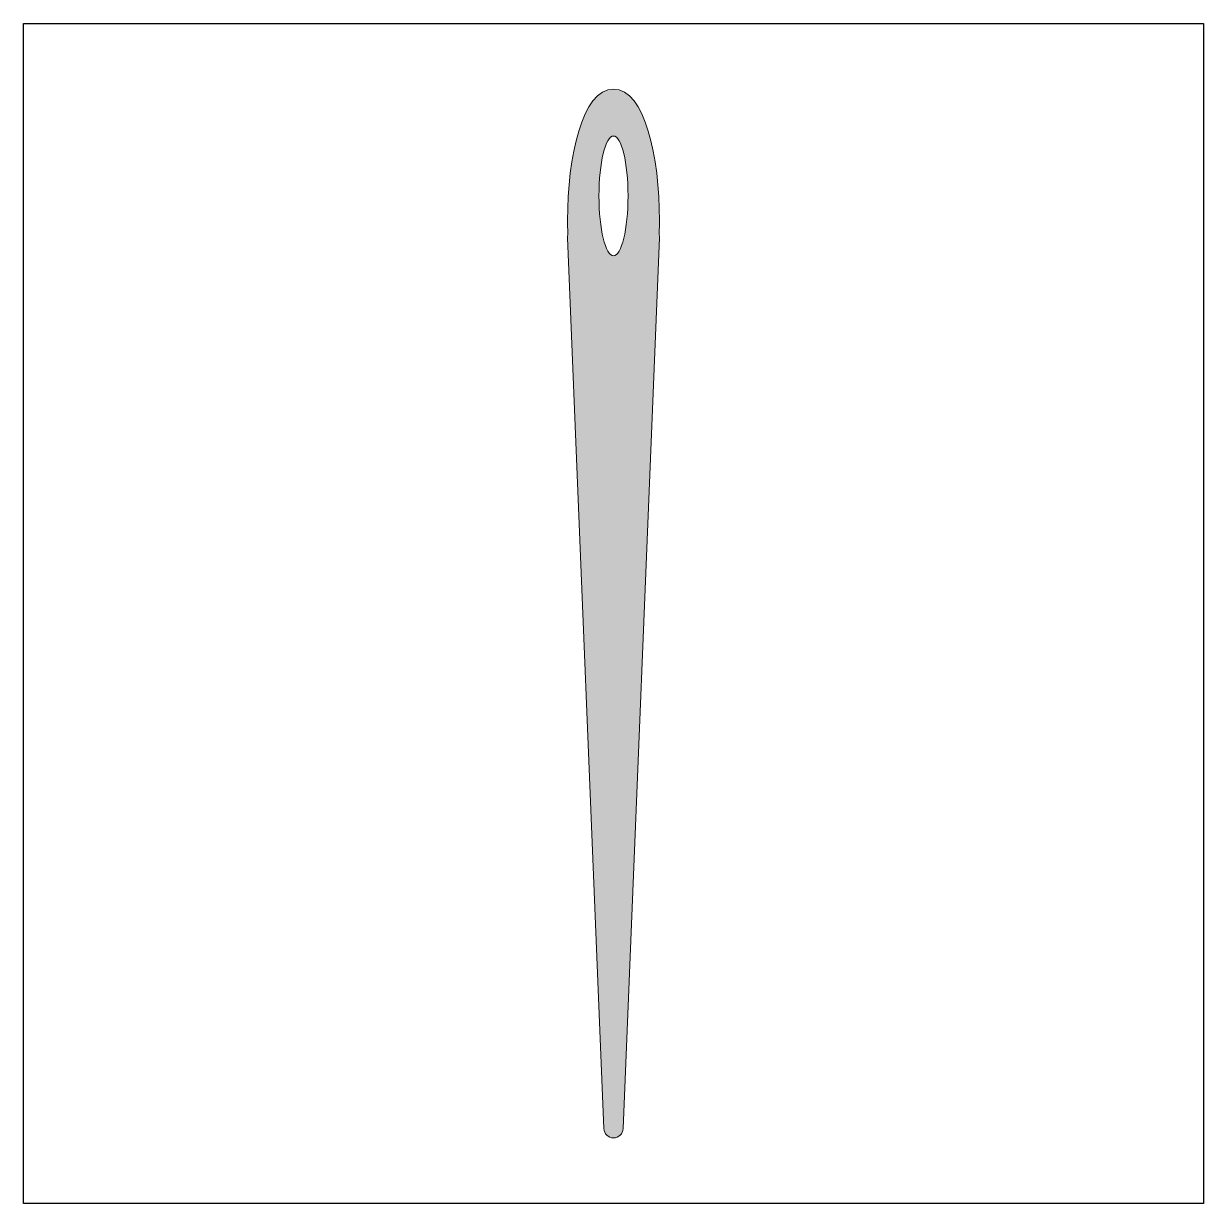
# Model space of a CAD drawing. Header units: inches. Extents: x 0 to 114, y 0 to 114.
import ezdxf

# ---------------------------------------------------------------- set-up
doc = ezdxf.new("R2010")
doc.units = ezdxf.units.IN
doc.header["$MEASUREMENT"] = 0
doc.layers.add('Image Background', color=7, linetype='Continuous')
doc.layers.add('Layer 1', color=7, linetype='Continuous')
picture_1 = doc.add_image_def('image1.png', size_in_pixel=(1350, 1350))

msp = doc.modelspace()

# ---------------------------------------------------------------- hatches: boundary and pattern name
at = {"layer": 'Layer 1', "true_color": 0xbb7062}
h = msp.add_hatch(color=13, dxfattribs=at)
h.dxf.hatch_style = 2
edge = h.paths.add_edge_path()
edge.add_spline(control_points=[(61.6, 95.24), (61.6, 101.36), (60.21, 107.95), (57.15, 107.95), (54.09, 107.95), (52.7, 101.36), (52.7, 95.24), (52.7, 94.8), (52.71, 94.33), (52.73, 93.82), (52.7, 93.74), (52.69, 93.65), (52.7, 93.55), (52.7, 93.55), (56.21, 7.25), (56.21, 7.25), (56.23, 6.75), (56.65, 6.35), (57.15, 6.35), (57.65, 6.35), (58.07, 6.75), (58.09, 7.25), (58.09, 7.25), (61.6, 93.55), (61.6, 93.55), (61.61, 93.65), (61.6, 93.74), (61.57, 93.82), (61.59, 94.34), (61.6, 94.79), (61.6, 95.24)], knot_values=[0, 0, 0, 0, 1, 1, 1, 2, 2, 2, 3, 3, 3, 4, 4, 4, 5, 5, 5, 6, 6, 6, 7, 7, 7, 8, 8, 8, 9, 9, 9, 10, 10, 10, 10], degree=3, periodic=1)
edge = h.paths.add_edge_path()
edge.add_spline(control_points=[(57.15, 91.8), (56.37, 91.8), (55.74, 94.4), (55.74, 97.6), (55.74, 100.81), (56.37, 103.41), (57.15, 103.41), (57.93, 103.41), (58.56, 100.81), (58.56, 97.6), (58.56, 94.4), (57.93, 91.8), (57.15, 91.8)], knot_values=[0, 0, 0, 0, 1, 1, 1, 2, 2, 2, 3, 3, 3, 4, 4, 4, 4], degree=3, periodic=1)

# ---------------------------------------------------------------- linework, layer by layer
at = {"layer": 'Layer 1', "lineweight": 0}
for points, knots in [([(61.6, 95.24), (61.6, 101.36), (60.21, 107.95), (57.15, 107.95), (54.09, 107.95), (52.7, 101.36), (52.7, 95.24), (52.7, 94.8), (52.71, 94.33), (52.73, 93.82), (52.7, 93.74), (52.69, 93.65), (52.7, 93.55), (52.7, 93.55), (56.21, 7.25), (56.21, 7.25), (56.23, 6.75), (56.65, 6.35), (57.15, 6.35), (57.65, 6.35), (58.07, 6.75), (58.09, 7.25), (58.09, 7.25), (61.6, 93.55), (61.6, 93.55), (61.61, 93.65), (61.6, 93.74), (61.57, 93.82), (61.59, 94.34), (61.6, 94.79), (61.6, 95.24)], [0, 0, 0, 0, 1, 1, 1, 2, 2, 2, 3, 3, 3, 4, 4, 4, 5, 5, 5, 6, 6, 6, 7, 7, 7, 8, 8, 8, 9, 9, 9, 10, 10, 10, 10]), ([(57.15, 91.8), (56.37, 91.8), (55.74, 94.4), (55.74, 97.6), (55.74, 100.81), (56.37, 103.41), (57.15, 103.41), (57.93, 103.41), (58.56, 100.81), (58.56, 97.6), (58.56, 94.4), (57.93, 91.8), (57.15, 91.8)], [0, 0, 0, 0, 1, 1, 1, 2, 2, 2, 3, 3, 3, 4, 4, 4, 4])]:
    msp.add_open_spline(points, degree=3, knots=knots, dxfattribs=at)

# ---------------------------------------------------------------- pictures from other files: only their frames are drawn
at = {"layer": 'Image Background'}
image = msp.add_image(picture_1, insert=(0, 0), size_in_units=(114.3, 114.3), dxfattribs=at)

doc.saveas('drawing.dxf')
